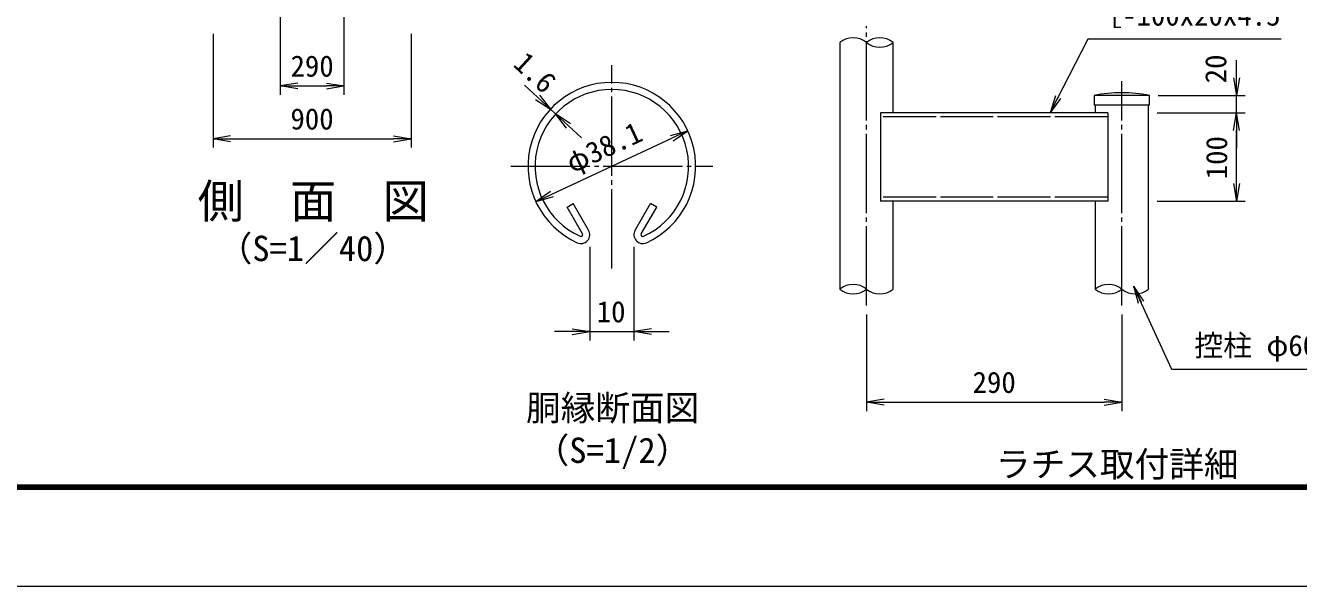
# Model space of a CAD drawing. Units: millimetres, scale not verified, with parts at other scales. Extents: x -8400 to 8400, y -5940 to 5940.
# Drawn here: x -2747 to 3037, y -5940 to -3393 of the extents above; entities that cross this region are included whole.
import ezdxf
from ezdxf.enums import TextEntityAlignment as Align

# ---------------------------------------------------------------- set-up
doc = ezdxf.new("R2010")
doc.units = ezdxf.units.MM
doc.header["$LTSCALE"] = 20
doc.linetypes.add('LONG_CHAIN', pattern=[21, 18, -1, 1, -1])
doc.linetypes.add('LONG_DASHED2', pattern=[13, 12, -1])
for name, color, linetype, lineweight in [('0-0_D-TTL', 7, 'Continuous', 9), ('0-1_D-TTL-TXT', 7, 'Continuous', 9), ('0-3_D-STR1', 1, 'Continuous', 9), ('0-6_D-BMK', 2, 'LONG_CHAIN', 9), ('0-8_D-STR-DIM', 7, 'Continuous', 9), ('0-9_0', 7, 'Continuous', 9), ('0-D_D-STR-TXT', 7, 'Continuous', 9)]:
    doc.layers.add(name, color=color, linetype=linetype, lineweight=lineweight)
doc.styles.add('ＭＳ ゴシック', font='')
doc.styles.get('ＭＳ ゴシック').set_extended_font_data('MS Gothic')

# ---------------------------------------------------------------- blocks, each defined once
blk = doc.blocks.new('_Open')
at = {"layer": '0-9_0'}
blk.add_line((-20, 3.333), (0, 0), dxfattribs=at)
blk.add_lwpolyline([(-20, -3.333), (0, 0), (-20, 0)], dxfattribs=at)

msp = doc.modelspace()

# ---------------------------------------------------------------- linework, layer by layer
at = {"layer": '0-0_D-TTL', "color": 2}
msp.add_lwpolyline([(-8400.38, 5939.71), (8399.62, 5939.71), (8399.62, -5940.29), (-8400.38, -5940.29)], close=True, dxfattribs=at)
at = {"layer": '0-0_D-TTL'}
for points in [[(-7860.38, 5499.71), (7859.62, 5499.71), (7859.62, -5500.29), (-7860.38, -5500.29)], [(-7855.38, 5494.71), (7854.62, 5494.71), (7854.62, -5495.29), (-7855.38, -5495.29)], [(-7850.38, 5489.71), (7849.62, 5489.71), (7849.62, -5490.29), (-7850.38, -5490.29)], [(-7845.38, 5484.71), (7844.62, 5484.71), (7844.62, -5485.29), (-7845.38, -5485.29)], [(-7840.38, 5479.71), (7839.62, 5479.71), (7839.62, -5480.29), (-7840.38, -5480.29)]]:
    msp.add_lwpolyline(points, close=True, dxfattribs=at)
at = {"layer": '0-3_D-STR1'}
for p, q in [((953.21, -3470.16), (953.21, -4590.16)), ((1195.21, -3790.16), (1195.21, -3470.16)), ((2360.01, -3710.16), (2108.41, -3710.16)), ((2108.41, -3710.16), (2108.41, -3754.16)), ((2360.01, -3754.16), (2108.41, -3754.16)), ((2113.21, -3754.16), (2113.21, -3790.16)), ((2355.21, -4590.22), (2355.21, -3754.16)), ((2360.01, -3754.16), (2360.01, -3710.16)), ((2170.21, -3790.16), (1138.21, -3790.16)), ((1138.21, -3790.16), (1138.21, -4190.16)), ((2170.21, -3790.16), (2170.21, -4190.16)), ((-286.27, -4217.31), (-258.49, -4201.27)), ((-216.09, -4338.88), (-286.27, -4217.31)), ((-188.3, -4322.83), (-258.49, -4201.27)), ((23.07, -4322.83), (93.25, -4201.27)), ((50.85, -4338.88), (121.04, -4217.31)), ((121.04, -4217.31), (93.25, -4201.27)), ((2170.21, -4190.16), (1138.21, -4190.16)), ((1195.21, -4590.16), (1195.21, -4190.16)), ((2113.21, -4190.16), (2113.21, -4590.16))]:
    msp.add_line(p, q, dxfattribs=at)
at = {"layer": '0-3_D-STR1', "linetype": 'LONG_DASHED2'}
for p, q in [((2170.21, -3808.16), (1138.21, -3808.16)), ((2170.21, -4172.16), (1138.21, -4172.16))]:
    msp.add_line(p, q, dxfattribs=at)
at = {"layer": '0-3_D-STR1'}
for centre, radius, start, end in [((-82.62, -4032.25), 381, 294.32478, 245.67522), ((-82.62, -4032.25), 348.92, 294.32478, 245.67522), ((2234.21, -4355.07), 657.07, 78.96219, 101.03781), ((-223.03, -4342.89), 40.1, 245.67522, 30), ((57.8, -4342.89), 40.1, 150, 294.32478), ((-223.03, -4342.89), 8.02, 245.67522, 30), ((57.8, -4342.89), 8.02, 150, 294.32478)]:
    msp.add_arc(centre, radius, start, end, dxfattribs=at)
at = {"layer": '0-6_D-BMK'}
for p, q in [((1074.21, -4664.54), (1074.21, -3395.52)), ((-82.62, -4495.88), (-82.62, -3572.78)), ((2234.21, -4664.54), (2234.21, -3646.16)), ((-542.1, -4032.25), (376.86, -4032.25))]:
    msp.add_line(p, q, dxfattribs=at)
at = {"layer": '0-8_D-STR-DIM'}
for p, q in [((-1589.6, -3200.29), (-1589.6, -3707.61)), ((-1299.6, -3200.29), (-1299.6, -3707.61)), ((-1894.6, -3430.29), (-1894.6, -3947.61)), ((-994.6, -3430.29), (-994.6, -3947.61)), ((2755.21, -3630.16), (2755.21, -3550.16)), ((-1509.6, -3667.61), (-1379.6, -3667.61)), ((-420.39, -3718.52), (-479, -3664.07)), ((2400.01, -3710.16), (2795.21, -3710.16)), ((2755.21, -3790.16), (2755.21, -3710.16)), ((-338.27, -3794.8), (-361.77, -3772.96)), ((2395.21, -3790.16), (2795.21, -3790.16)), ((2395.21, -3790.16), (2795.21, -3790.16)), ((-279.65, -3849.24), (-221.03, -3903.69)), ((2755.21, -3870.16), (2755.21, -3950.16)), ((2755.21, -4110.16), (2755.21, -3870.16)), ((-1814.6, -3907.61), (-1074.6, -3907.61)), ((-355.42, -4159.46), (190.19, -3905.05)), ((2395.21, -4190.16), (2795.21, -4190.16)), ((-182.62, -4397.39), (-182.62, -4822.99)), ((17.38, -4397.39), (17.38, -4822.99)), ((1074.21, -4704.54), (1074.21, -5143.59)), ((2234.21, -4704.54), (2234.21, -5143.59)), ((-262.62, -4782.99), (-342.62, -4782.99)), ((-182.62, -4782.99), (17.38, -4782.99)), ((97.38, -4782.99), (177.38, -4782.99)), ((1154.21, -5103.59), (2154.21, -5103.59))]:
    msp.add_line(p, q, dxfattribs=at)
for centre, radius, start, end in [((1013.71, -3544.81), 96.08, 50.97549, 129.02451), ((1134.71, -3544.81), 96.08, 50.97549, 129.02451), ((1134.71, -3395.52), 96.08, 230.97549, 309.02451), ((1013.71, -4664.85), 96.12, 50.9915, 129.0085), ((2173.71, -4664.85), 96.12, 50.9915, 129.0085), ((1013.71, -4515.47), 96.12, 230.9915, 309.0085), ((1134.71, -4515.52), 96.08, 230.97547, 309.02453), ((2173.71, -4515.47), 96.12, 230.9915, 309.0085), ((2294.71, -4515.52), 96.08, 230.97547, 309.02453)]:
    msp.add_arc(centre, radius, start, end, dxfattribs=at)
at = {"layer": '0-D_D-STR-TXT'}
for points in [[(2957.82, -3454.43), (2079.48, -3454.43), (1909.05, -3788.38)], [(3548.87, -4954.7), (2461.72, -4954.7), (2289.35, -4579.05)]]:
    msp.add_lwpolyline(points, dxfattribs=at)

# ---------------------------------------------------------------- block references
at = {"layer": '0-8_D-STR-DIM', "xscale": 4, "yscale": 4}
for p, rotation in [((2755.21, -3710.16), 270), ((-1589.6, -3667.61), 180), ((-361.77, -3772.96), 317.11285), ((-338.27, -3794.8), 137.11285), ((2755.21, -3790.16), 90), ((2755.21, -3790.16), 90), ((262.69, -3871.25), 24.99865), ((-1894.6, -3907.61), 180), ((-427.92, -4193.26), 204.99865), ((2755.21, -4190.16), 270), ((17.38, -4782.99), 180), ((1074.21, -5103.59), 180)]:
    msp.add_blockref('_Open', p, dxfattribs=dict(at, rotation=rotation))
for p in [(-1299.6, -3667.61), (-994.6, -3907.61), (-182.62, -4782.99), (2234.21, -5103.59)]:
    msp.add_blockref('_Open', p, dxfattribs=at)
at = {"layer": '0-D_D-STR-TXT', "xscale": 4, "yscale": 4}
for p, rotation in [((1908.14, -3790.16), 242.96205), ((2288.52, -4577.23), 114.64756)]:
    msp.add_blockref('_Open', p, dxfattribs=dict(at, rotation=rotation))

# ---------------------------------------------------------------- texts
at = {"layer": '0-1_D-TTL-TXT', "style": 'ＭＳ ゴシック'}
for s, height, p in [('側\u3000面\u3000図', 154, (-1964.4, -4313.52)), ('（S=1／40）', 115.4, (-1873.44, -4497.47)), ('胴縁断面図', 115.4, (-472.46, -5221.54)), ('（S=1/2）', 115.4, (-433.48, -5413.92)), ('ラチス取付詳細', 115.4, (1662.35, -5476.88))]:
    msp.add_text(s, height=height, dxfattribs=at).set_placement(p, align=Align.BOTTOM_LEFT)
at = {"layer": '0-8_D-STR-DIM', "style": 'ＭＳ ゴシック'}
for s, rotation, p in [('1.6', 317.113, (-555.35, -3595.6)), ('20', 90, (2737.89, -3655.66)), ('φ38.1', 24.999, (-250.09, -4091.84)), ('100', 90, (2741.72, -4091.46))]:
    msp.add_text(s, height=96.19, rotation=rotation, dxfattribs=at).set_placement(p, align=Align.BOTTOM_LEFT)
for s, p in [('290', (-1542.6, -3654.11)), ('900', (-1542.85, -3894.11)), ('10', (-151.42, -4769.5)), ('290', (1556.21, -5090.09))]:
    msp.add_text(s, height=96.19, dxfattribs=at).set_placement(p, align=Align.BOTTOM_LEFT)
at = {"layer": '0-D_D-STR-TXT', "style": 'ＭＳ ゴシック'}
for s, p in [('［-100x20x4.5', (2104.36, -3422.41)), ('控柱 φ60.5x2.3', (2563.56, -4922.67))]:
    msp.add_text(s, height=96.19, dxfattribs=at).set_placement(p, align=Align.BOTTOM_LEFT)

doc.saveas('drawing.dxf')
